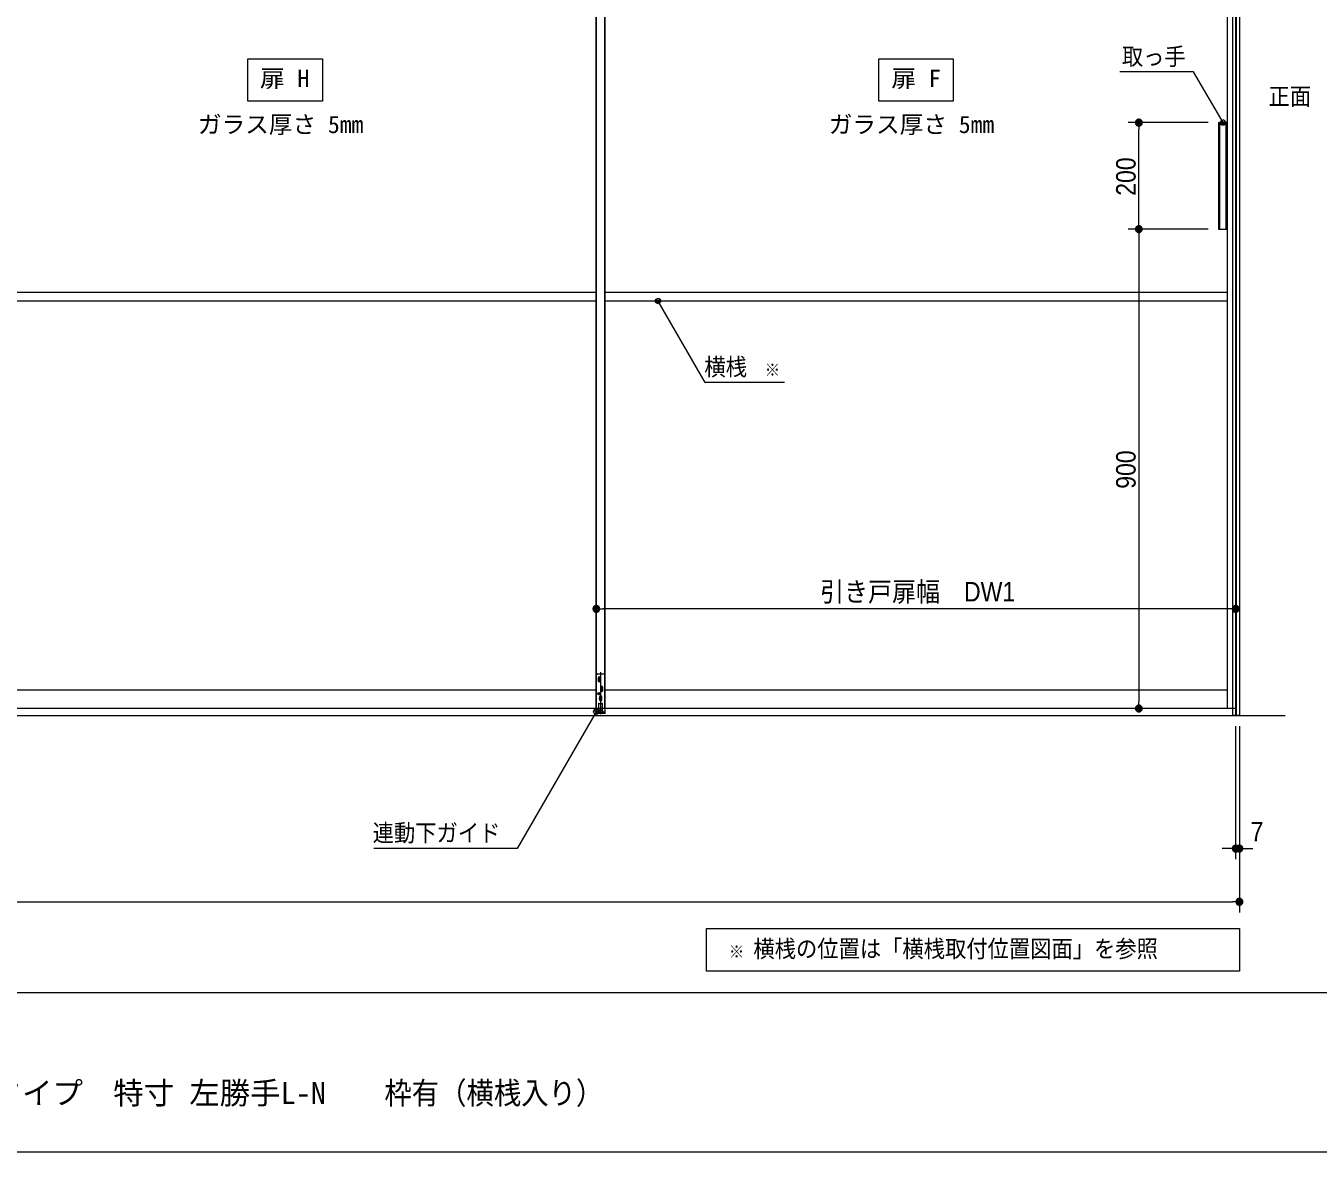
# Model space of a CAD drawing. Units: millimetres, scale not verified. Extents: x -6062 to 6062, y -3045 to 3045.
# Drawn here: x -3206 to -781, y -2770 to -655 of the extents above; entities that cross this region are included whole.
import ezdxf
from ezdxf.enums import TextEntityAlignment as Align

# ---------------------------------------------------------------- set-up
doc = ezdxf.new("R2010")
doc.units = ezdxf.units.MM
doc.header["$LTSCALE"] = 20
for name, color, linetype, lineweight in [('0-0_1図面枠', 7, 'Continuous', 9), ('0-1_3一般', 7, 'Continuous', 9), ('0-2_2寸法-1', 7, 'Continuous', 9), ('0-3_0', 7, 'Continuous', 9), ('0-4_2寸法-3', 7, 'Continuous', 9), ('0-5_2寸法-2', 7, 'Continuous', 9)]:
    doc.layers.add(name, color=color, linetype=linetype, lineweight=lineweight)
doc.styles.add('ＭＳ ゴシック', font='')
doc.styles.add('ＭＳ Ｐゴシック', font='')
doc.styles.get('ＭＳ ゴシック').set_extended_font_data('MS Gothic')
doc.styles.get('ＭＳ Ｐゴシック').set_extended_font_data('MS PGothic')

# ---------------------------------------------------------------- blocks, each defined once
blk = doc.blocks.new('グループ-2')
at = {"layer": '0-0_1図面枠'}
blk.add_line((-80000, -49400), (80000, -49400), dxfattribs=at)
blk.add_lwpolyline([(-80000, 55400), (80000, 55400), (80000, -55400), (-80000, -55400)], close=True, dxfattribs=at)
blk = doc.blocks.new('図面枠')
at = {"layer": '0-0_1図面枠'}
blk.add_blockref('グループ-2', (0, 0), dxfattribs=at)
blk = doc.blocks.new('_Dot')
at = {"layer": '0-3_0'}
for p, q in [((-10, 0), (-20, 0)), ((9.78, 2), (-9.78, 2)), ((7.99, 6), (-7.99, 6)), ((9.16, -3.98), (-9.16, -3.98)), ((6, -7.98), (-6, -7.98))]:
    blk.add_line(p, q, dxfattribs=at)
for points in [[(10, 0), (9.92, 1.25), (9.69, 2.49), (9.3, 3.68), (8.76, 4.82), (8.09, 5.88), (7.29, 6.85), (6.37, 7.71), (5.36, 8.44), (4.26, 9.05), (3.09, 9.51), (1.87, 9.82), (0.63, 9.98), (-0.63, 9.98), (-1.87, 9.82), (-3.09, 9.51), (-4.26, 9.05), (-5.36, 8.44), (-6.37, 7.71), (-7.29, 6.85), (-8.09, 5.88), (-8.76, 4.82), (-9.3, 3.68), (-9.69, 2.49), (-9.92, 1.25), (-10, 0), (0, 0)], [(-10, 0), (-9.92, -1.25), (-9.69, -2.49), (-9.3, -3.68), (-8.76, -4.82), (-8.09, -5.88), (-7.29, -6.85), (-6.37, -7.71), (-5.36, -8.44), (-4.26, -9.05), (-3.09, -9.51), (-1.87, -9.82), (-0.63, -9.98), (0.63, -9.98), (1.87, -9.82), (3.09, -9.51), (4.26, -9.05), (5.36, -8.44), (6.37, -7.71), (7.29, -6.85), (8.09, -5.88), (8.76, -4.82), (9.3, -3.68), (9.69, -2.49), (9.92, -1.25), (10, 0), (0, 0)]]:
    blk.add_lwpolyline(points, close=True, dxfattribs=at)
blk = doc.blocks.new('グループ-25')
at = {"layer": '0-1_3一般'}
for p, q in [((-6960, -38740), (-6960, 7050)), ((-6960, 7050), (-6960, -38740)), ((-6640, -38740), (-6640, 7050)), ((-6640, 7050), (-6640, -38740)), ((16720, 7050), (16720, -38740)), ((17040, 7100), (17040, -38740)), ((16402, -16740), (16722, -16740)), ((16402, -16740), (16402, -20740)), ((16442, -20740), (16442, -16740)), ((16682, -20740), (16682, -16740)), ((16722, -20740), (16722, -16740)), ((16402, -20740), (16722, -20740)), ((-6960, -23120), (-30320, -23120)), ((16720, -23120), (-6640, -23120)), ((-6960, -23440), (-30320, -23440)), ((16720, -23440), (-6640, -23440)), ((-6960, -38932.4), (-6960, -37492.4)), ((-6900.5, -37642.4), (-6779.5, -37642.4)), ((-6900, -37432.4), (-6700, -37432.4)), ((-6790.5, -37592.4), (-6889.5, -37592.4)), ((-6790.5, -37692.4), (-6889.5, -37692.4)), ((-6885, -37592.4), (-6885, -37692.4)), ((-6840, -37542.9), (-6840, -37641.9)), ((-6840, -37642.9), (-6840, -37741.9)), ((-6800, -37371.7), (-6800, -38958.4)), ((-6795, -37692.4), (-6795, -37592.4)), ((-6640, -37492.4), (-6640, -38934.4)), ((-30320, -38040), (-6960, -38040)), ((-6813.8, -38182.4), (-6906.2, -38182.4)), ((-6860, -38136.2), (-6860, -38228.6)), ((-6750.5, -38312.4), (-6849.5, -38312.4)), ((-6845, -38312.4), (-6845, -38412.4)), ((-6820.5, -38002.4), (-6699.5, -38002.4)), ((-6710.5, -37952.4), (-6809.5, -37952.4)), ((-6710.5, -38052.4), (-6809.5, -38052.4)), ((-6805, -37952.4), (-6805, -38052.4)), ((-6800, -38262.9), (-6800, -38361.9)), ((-6760, -37902.9), (-6760, -38001.9)), ((-6760, -38002.9), (-6760, -38101.9)), ((-6755, -38412.4), (-6755, -38312.4)), ((-6715, -38052.4), (-6715, -37952.4)), ((-6640, -38040), (16720, -38040)), ((-6640, -38740), (-30640, -38740)), ((17040, -38740), (-6960, -38740)), ((-6875, -38562.4), (-6875, -38802.4)), ((-6725, -38802.4), (-6875, -38802.4)), ((-6870, -38802.4), (-6870, -38874.4)), ((-6870, -38802.4), (-6730, -38802.4)), ((-6865, -38552.4), (-6735, -38552.4)), ((-6860.5, -38362.4), (-6739.5, -38362.4)), ((-6750.5, -38412.4), (-6849.5, -38412.4)), ((-6800, -38362.9), (-6800, -38461.9)), ((-6730, -38802.4), (-6730, -38874.4)), ((-6725, -38802.4), (-6725, -38562.4)), ((-6860, -38874.4), (-6960, -38874.4)), ((-6640, -38932.4), (-6960, -38932.4)), ((-6730, -38874.4), (-6870, -38874.4)), ((-6740, -38874.4), (-6736, -38874.4)), ((-6640, -38874.4), (-6740, -38874.4))]:
    blk.add_line(p, q, dxfattribs=at)
blk.add_lwpolyline([(-6736, -38874.4), (-6864, -38874.4), (-6860, -38874.4)], dxfattribs=at)
blk.add_circle((-6860, -38182.4), 42, dxfattribs=at)
for centre, radius, start, end in [((-6900, -37492.4), 60, 90, 180), ((-6840, -37592.4), 45, 0, 180), ((-6840, -37692.4), 45, 180, 0), ((-6700, -37492.4), 60, 0, 90), ((-6800, -38312.4), 45, 0, 180), ((-6760, -37952.4), 45, 0, 180), ((-6760, -38052.4), 45, 180, 0), ((-6865, -38562.4), 10, 90, 180), ((-6800, -38412.4), 45, 180, 0), ((-6735, -38562.4), 10, 0, 90)]:
    blk.add_arc(centre, radius, start, end, dxfattribs=at)
blk = doc.blocks.new('グループ-26')
at = {"layer": '0-1_3一般'}
for p, q in [((17040, 8000), (17040, -39000)), ((-79696.5, -39000), (18903.5, -39000))]:
    blk.add_line(p, q, dxfattribs=at)
blk = doc.blocks.new('グループ-27')
at = {"layer": '0-1_3一般'}
for name in ['グループ-26', 'グループ-25']:
    blk.add_blockref(name, (0, 0), dxfattribs=at)
blk = doc.blocks.new('グループ-29')
at = {"layer": '0-1_3一般'}
for p, q in [((16940, 8000), (17180, 8000)), ((16940, -39000), (16940, 8000)), ((17060, 8000), (17060, -39000)), ((17180, 8000), (17180, -39000)), ((17180, -39000), (16940, -39000))]:
    blk.add_line(p, q, dxfattribs=at)

msp = doc.modelspace()

# ---------------------------------------------------------------- linework, layer by layer
at = {"layer": '0-2_2寸法-1'}
for p, q in [((-987.2, -837), (-1137.2, -837)), ((-1117.2, -1024.29), (-1117.2, -849.71)), ((-987.4, -1037), (-1137.2, -1037)), ((-987.4, -1037), (-1137.2, -1037)), ((-1117.2, -1049.71), (-1117.2, -1924.29)), ((-2135.5, -1730), (-2135.3, -1730)), ((-935.5, -1730), (-935.3, -1730)), ((-948.21, -1750), (-2122.79, -1750)), ((-987.2, -1937), (-1137.2, -1937)), ((-928.5, -2220), (-928.5, -2320)), ((-5681.79, -2300), (-941.21, -2300))]:
    msp.add_line(p, q, dxfattribs=at)
at = {"layer": '0-4_2寸法-3'}
for p, q in [((-954.31, -836.01), (-964.09, -836.01)), ((-955.2, -840.01), (-963.2, -840.01)), ((-959.03, -832.01), (-959.37, -832.01)), ((-959.03, -832.01), (-959.37, -832.01)), ((-2014.61, -1171.01), (-2024.39, -1171.01)), ((-2015.5, -1175.01), (-2023.5, -1175.01)), ((-2019.33, -1167.01), (-2019.67, -1167.01)), ((-2019.33, -1167.01), (-2019.67, -1167.01)), ((-2135.33, -1938.11), (-2135.67, -1938.11)), ((-2135.33, -1938.11), (-2135.67, -1938.11)), ((-2130.61, -1942.11), (-2140.39, -1942.11)), ((-2131.5, -1946.11), (-2139.5, -1946.11))]:
    msp.add_line(p, q, dxfattribs=at)
for points in [[(-2649.5, -797), (-2789.5, -797), (-2789.5, -717), (-2649.5, -717)], [(-1465.5, -797), (-1605.5, -797), (-1605.5, -717), (-1465.5, -717)], [(-1928.5, -2350), (-928.5, -2350), (-928.5, -2430), (-1928.5, -2430)]]:
    msp.add_lwpolyline(points, close=True, dxfattribs=at)
for points in [[(-959.2, -837), (-1014.44, -741.33), (-1152.96, -741.33)], [(-1782.16, -1324.84), (-1931.26, -1324.84), (-2019.5, -1172)], [(-2135.5, -1943.1), (-2283.82, -2200), (-2553.15, -2200)]]:
    msp.add_lwpolyline(points, dxfattribs=at)
for centre in [(-959.2, -837), (-959.2, -837), (-2019.5, -1172), (-2019.5, -1172), (-2135.5, -1943.1), (-2135.5, -1943.1)]:
    msp.add_circle(centre, 5.01, dxfattribs=at)
at = {"layer": '0-5_2寸法-2'}
for p, q in [((-935.5, -1970), (-935.5, -2220)), ((-928.5, -1970), (-928.5, -2220)), ((-948.21, -2200), (-960.92, -2200)), ((-935.5, -2200), (-928.5, -2200)), ((-915.79, -2200), (-903.08, -2200))]:
    msp.add_line(p, q, dxfattribs=at)

# ---------------------------------------------------------------- block references
at = {"layer": '0-0_1図面枠', "xscale": 0.05, "yscale": 0.05}
msp.add_blockref('図面枠', (-1787.5, 0), dxfattribs=at)
msp.add_blockref('図面枠', (-1787.5, 0), dxfattribs=at)
at = {"layer": '0-1_3一般', "xscale": 0.05, "yscale": 0.05}
for name in ['グループ-27', 'グループ-29']:
    msp.add_blockref(name, (-1787.5, 0), dxfattribs=at)
at = {"layer": '0-2_2寸法-1', "xscale": 0.6356201, "yscale": 0.6356201}
for p, rotation in [((-1117.2, -837), 90), ((-1117.2, -1037), 270), ((-1117.2, -1037), 90), ((-2135.5, -1750), 180), ((-1117.2, -1937), 270)]:
    msp.add_blockref('_Dot', p, dxfattribs=dict(at, rotation=rotation))
for p in [(-935.5, -1750), (-928.5, -2300)]:
    msp.add_blockref('_Dot', p, dxfattribs=at)
at = {"layer": '0-5_2寸法-2', "xscale": 0.6356201, "yscale": 0.6356201}
msp.add_blockref('_Dot', (-935.5, -2200), dxfattribs=at)
at = {"layer": '0-5_2寸法-2', "xscale": 0.6356201, "yscale": 0.6356201, "rotation": 180}
msp.add_blockref('_Dot', (-928.5, -2200), dxfattribs=at)

# ---------------------------------------------------------------- texts
at = {"layer": '0-0_1図面枠', "style": 'ＭＳ ゴシック'}
msp.add_text('3枚連動引き込み＋FIXタイプ\u3000特寸 左勝手L-N', height=41.84, dxfattribs=at).set_placement((-3840.72, -2692.37), align=Align.BOTTOM_LEFT)
at = {"layer": '0-0_1図面枠', "style": 'ＭＳ ゴシック', "width": 0.9}
msp.add_text('\u3000枠有（横桟入り）', height=41.84, dxfattribs=at).set_placement((-2584.61, -2692.37), align=Align.BOTTOM_LEFT)
at = {"layer": '0-2_2寸法-1', "style": 'ＭＳ Ｐゴシック', "width": 0.9}
for s, p in [('200', (-1112.24, -974.28)), ('900', (-1112.24, -1524.38))]:
    msp.add_text(s, height=36.66, rotation=90, dxfattribs=at).set_placement(p, align=Align.BOTTOM_LEFT)
msp.add_text('引き戸扉幅\u3000DW1', height=36.69, dxfattribs=at).set_placement((-1715.52, -1747.07), align=Align.BOTTOM_LEFT)
at = {"layer": '0-4_2寸法-3', "style": 'ＭＳ ゴシック'}
for s, height, width, p in [('取っ手', 32.55, 0.9, (-1149.1, -738.94)), ('扉 H', 32.55, 1.05, (-2766.76, -779.87)), ('扉 F', 32.55, 1.05, (-1581.71, -779.87)), ('正面', 32.55, 0.9, (-873.76, -813.78)), ('横桟', 32.55, 0.9, (-1932.61, -1321.66)), ('※', 23.31, 0.9, (-1819.26, -1319.88)), ('連動下ガイド', 32.55, 0.9, (-2555.24, -2196.66)), ('横桟の位置は「横桟取付位置図面」を参照', 32.55, 0.9, (-1840.68, -2414.03)), ('※', 23.31, 0.9, (-1886.52, -2412.25))]:
    msp.add_text(s, height=height, dxfattribs=dict(at, width=width)).set_placement(p, align=Align.BOTTOM_LEFT)
for p in [(-2883.29, -866.45), (-1699.29, -866.45)]:
    msp.add_text('ガラス厚さ 5mm', height=32.55, dxfattribs=at).set_placement(p, align=Align.BOTTOM_LEFT)
at = {"layer": '0-5_2寸法-2', "style": 'ＭＳ Ｐゴシック', "width": 0.9}
msp.add_text('7', height=36.66, dxfattribs=at).set_placement((-907.4, -2197.52), align=Align.BOTTOM_LEFT)

doc.saveas('drawing.dxf')
